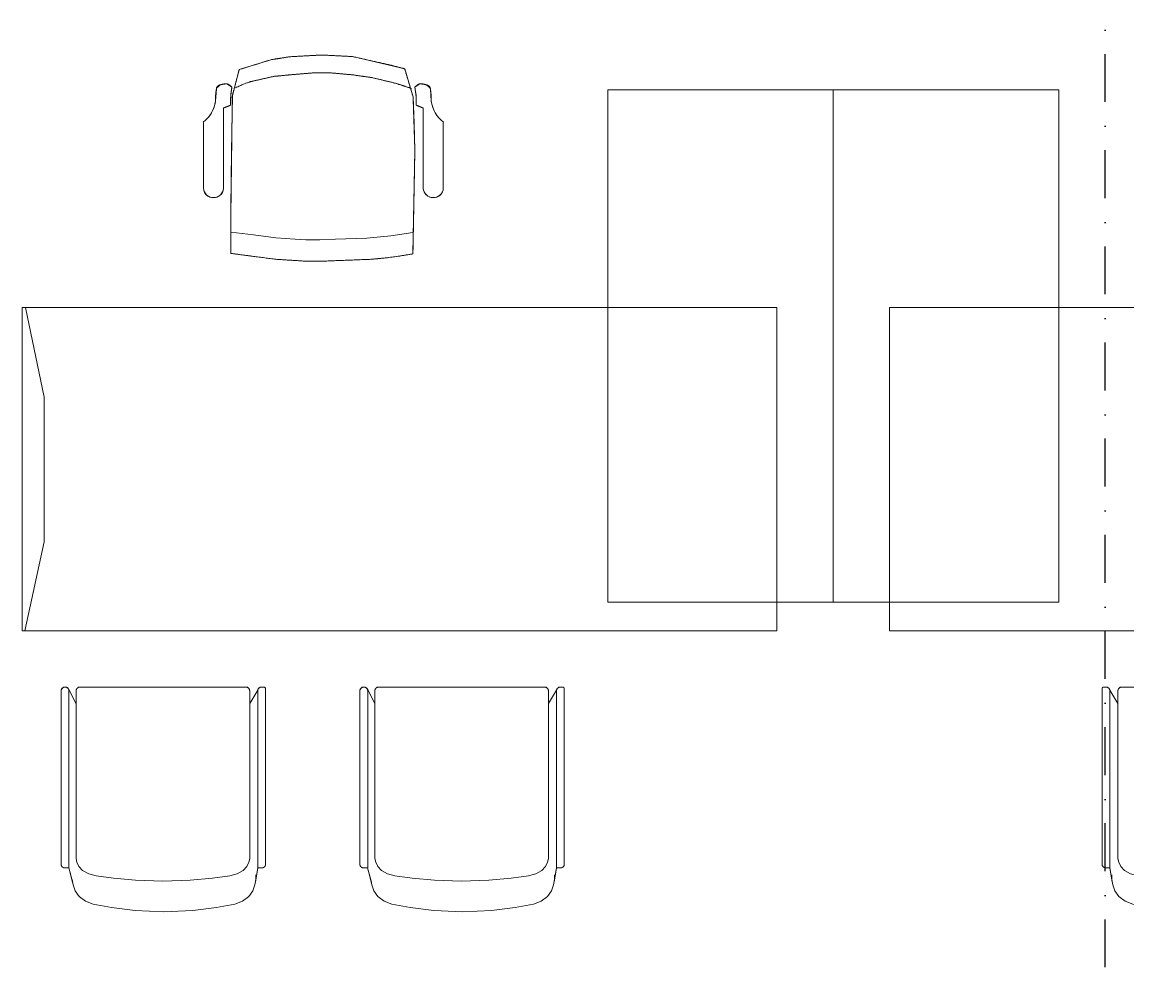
# Model space of a CAD drawing. Extents: x -1133 to 23780, y -1311 to 8245.
# Drawn here: x 2664.6 to 2957.7, y 2457.2 to 2708.5 of the extents above; entities that cross this region are included whole.
import ezdxf

# ---------------------------------------------------------------- set-up
doc = ezdxf.new("R2010")
doc.units = 0
doc.header["$MEASUREMENT"] = 0
doc.linetypes.add('DASHDOT', pattern=[25.4, 12.7, -6.35, 0, -6.35])
doc.layers.get('0').update_dxf_attribs({"color": 9, "lineweight": 9})
for name, color, linetype, lineweight in [('05', 9, 'Continuous', 9), ('40', 9, 'Continuous', 9), ('E-KABLO', 7, 'Continuous', 30)]:
    doc.layers.add(name, color=color, linetype=linetype, lineweight=lineweight)

# ---------------------------------------------------------------- blocks, each defined once
blk = doc.blocks.new('Group-32-1')
for p, q in [((384804.5516, 69159.371), (384804.573, 69159.3356)), ((384804.5731, 69159.3699), (384804.573, 69159.3694)), ((384804.573, 69159.3694), (384804.573, 69159.3689)), ((384804.573, 69159.3689), (384804.573, 69158.9239)), ((384804.5732, 69159.3709), (384804.5731, 69159.3704)), ((384804.5731, 69159.3704), (384804.5731, 69159.3699)), ((384804.5733, 69159.3713), (384804.5732, 69159.3709)), ((384804.5735, 69159.3718), (384804.5733, 69159.3713)), ((384804.5736, 69159.3723), (384804.5735, 69159.3718)), ((384804.5738, 69159.3727), (384804.5736, 69159.3723)), ((384804.574, 69159.3732), (384804.5738, 69159.3727)), ((384804.5742, 69159.3736), (384804.574, 69159.3732)), ((384804.5745, 69159.374), (384804.5742, 69159.3736)), ((384804.5747, 69159.3745), (384804.5745, 69159.374)), ((384804.575, 69159.3749), (384804.5747, 69159.3745)), ((384804.5753, 69159.3752), (384804.575, 69159.3749)), ((384804.5756, 69159.3756), (384804.5753, 69159.3752)), ((384804.576, 69159.376), (384804.5756, 69159.3756)), ((384804.5763, 69159.3763), (384804.576, 69159.376)), ((384804.5767, 69159.3766), (384804.5763, 69159.3763)), ((384804.5771, 69159.3769), (384804.5767, 69159.3766)), ((384804.5775, 69159.3772), (384804.5771, 69159.3769)), ((384804.5779, 69159.3775), (384804.5775, 69159.3772)), ((384804.5783, 69159.3777), (384804.5779, 69159.3775)), ((384804.5788, 69159.3779), (384804.5783, 69159.3777)), ((384804.5792, 69159.3781), (384804.5788, 69159.3779)), ((384804.5797, 69159.3783), (384804.5792, 69159.3781)), ((384804.5801, 69159.3785), (384804.5797, 69159.3783)), ((384804.5806, 69159.3786), (384804.5801, 69159.3785)), ((384804.5811, 69159.3787), (384804.5806, 69159.3786)), ((384804.5816, 69159.3788), (384804.5811, 69159.3787)), ((384804.5821, 69159.3789), (384804.5816, 69159.3788)), ((384804.5825, 69159.3789), (384804.5821, 69159.3789)), ((384804.583, 69159.3789), (384804.5825, 69159.3789)), ((384805.023, 69159.3789), (384804.583, 69159.3789)), ((384805.0235, 69159.3789), (384805.023, 69159.3789)), ((384805.024, 69159.3789), (384805.0235, 69159.3789)), ((384805.0245, 69159.3788), (384805.024, 69159.3789)), ((384805.0249, 69159.3787), (384805.0245, 69159.3788)), ((384805.0254, 69159.3786), (384805.0249, 69159.3787)), ((384805.0259, 69159.3785), (384805.0254, 69159.3786)), ((384805.0264, 69159.3783), (384805.0259, 69159.3785)), ((384805.0268, 69159.3781), (384805.0264, 69159.3783)), ((384805.0273, 69159.3779), (384805.0268, 69159.3781)), ((384805.0277, 69159.3777), (384805.0273, 69159.3779)), ((384805.0281, 69159.3775), (384805.0277, 69159.3777)), ((384805.0285, 69159.3772), (384805.0281, 69159.3775)), ((384805.029, 69159.3769), (384805.0285, 69159.3772)), ((384805.0293, 69159.3766), (384805.029, 69159.3769)), ((384805.0297, 69159.3763), (384805.0293, 69159.3766)), ((384805.0301, 69159.376), (384805.0297, 69159.3763)), ((384805.0304, 69159.3756), (384805.0301, 69159.376)), ((384805.0307, 69159.3752), (384805.0304, 69159.3756)), ((384805.031, 69159.3749), (384805.0307, 69159.3752)), ((384805.0313, 69159.3745), (384805.031, 69159.3749)), ((384805.0316, 69159.374), (384805.0313, 69159.3745)), ((384805.0318, 69159.3736), (384805.0316, 69159.374)), ((384805.032, 69159.3732), (384805.0318, 69159.3736)), ((384805.0322, 69159.3727), (384805.032, 69159.3732)), ((384805.0324, 69159.3723), (384805.0322, 69159.3727)), ((384805.0326, 69159.3718), (384805.0324, 69159.3723)), ((384805.0327, 69159.3713), (384805.0326, 69159.3718)), ((384805.0328, 69159.3709), (384805.0327, 69159.3713)), ((384805.0329, 69159.3704), (384805.0328, 69159.3709)), ((384805.0329, 69159.3699), (384805.0329, 69159.3704)), ((384805.033, 69159.3694), (384805.0329, 69159.3699)), ((384805.0521, 69159.3725), (384805.033, 69159.3345)), ((384805.033, 69159.3689), (384805.033, 69159.3694)), ((384805.033, 69158.9322), (384805.033, 69159.3689)), ((384805.033, 69158.9322), (384805.033, 69158.9322)), ((384804.5516, 69158.8992), (384804.558, 69158.8616)), ((384805.0524, 69158.8992), (384805.0423, 69158.8616))]:
    blk.add_line(p, q)
at = {"flags": 128}
for points in [[(384804.5309, 69158.9092), (384804.5309, 69158.9087), (384804.531, 69158.9082), (384804.531, 69158.9077), (384804.5311, 69158.9072), (384804.5312, 69158.9068), (384804.5314, 69158.9063), (384804.5315, 69158.9058), (384804.5317, 69158.9054), (384804.5319, 69158.9049), (384804.5321, 69158.9045), (384804.5324, 69158.904), (384804.5326, 69158.9036), (384804.5329, 69158.9032), (384804.5332, 69158.9028), (384804.5335, 69158.9025), (384804.5339, 69158.9021), (384804.5342, 69158.9018), (384804.5346, 69158.9015), (384804.535, 69158.9012), (384804.5354, 69158.9009), (384804.5358, 69158.9006), (384804.5362, 69158.9004), (384804.5367, 69158.9001), (384804.5371, 69158.8999), (384804.5376, 69158.8998), (384804.538, 69158.8996), (384804.5385, 69158.8995), (384804.539, 69158.8994), (384804.5395, 69158.8993), (384804.54, 69158.8992), (384804.5404, 69158.8992), (384804.5409, 69158.8992), (384804.5516, 69158.8992), (384804.5516, 69159.3689), (384804.5516, 69159.3694), (384804.5516, 69159.3699), (384804.5515, 69159.3704), (384804.5515, 69159.3709), (384804.5513, 69159.3713), (384804.5512, 69159.3718), (384804.5511, 69159.3723), (384804.5509, 69159.3727), (384804.5507, 69159.3732), (384804.5505, 69159.3736), (384804.5502, 69159.374), (384804.55, 69159.3745), (384804.5497, 69159.3749), (384804.5494, 69159.3752), (384804.5491, 69159.3756), (384804.5487, 69159.376), (384804.5484, 69159.3763), (384804.548, 69159.3766), (384804.5476, 69159.3769), (384804.5472, 69159.3772), (384804.5468, 69159.3775), (384804.5464, 69159.3777), (384804.5459, 69159.3779), (384804.5455, 69159.3781), (384804.545, 69159.3783), (384804.5445, 69159.3785), (384804.5441, 69159.3786), (384804.5436, 69159.3787), (384804.5431, 69159.3788), (384804.5426, 69159.3789), (384804.5421, 69159.3789), (384804.5416, 69159.3789), (384804.5359, 69159.3789), (384804.5357, 69159.3789), (384804.5354, 69159.3789), (384804.5352, 69159.3788), (384804.535, 69159.3788), (384804.5347, 69159.3788), (384804.5345, 69159.3787), (384804.5343, 69159.3786), (384804.534, 69159.3785), (384804.5338, 69159.3784), (384804.5336, 69159.3783), (384804.5334, 69159.3782), (384804.5332, 69159.3781), (384804.533, 69159.3779), (384804.5328, 69159.3778), (384804.5326, 69159.3776), (384804.5324, 69159.3774), (384804.5322, 69159.3773), (384804.5321, 69159.3771), (384804.5319, 69159.3769), (384804.5318, 69159.3767), (384804.5316, 69159.3765), (384804.5315, 69159.3763), (384804.5314, 69159.376), (384804.5313, 69159.3758), (384804.5312, 69159.3756), (384804.5312, 69159.3754), (384804.5311, 69159.3751), (384804.531, 69159.3749), (384804.531, 69159.3746), (384804.531, 69159.3744), (384804.5309, 69159.3741), (384804.5309, 69159.3739), (384804.5309, 69158.9092)], [(384805.0521, 69158.8992), (384805.0628, 69158.8992), (384805.0633, 69158.8992), (384805.0638, 69158.8992), (384805.0642, 69158.8993), (384805.0647, 69158.8994), (384805.0652, 69158.8995), (384805.0657, 69158.8996), (384805.0661, 69158.8998), (384805.0666, 69158.8999), (384805.0671, 69158.9001), (384805.0675, 69158.9004), (384805.0679, 69158.9006), (384805.0683, 69158.9009), (384805.0687, 69158.9012), (384805.0691, 69158.9015), (384805.0695, 69158.9018), (384805.0698, 69158.9021), (384805.0702, 69158.9025), (384805.0705, 69158.9028), (384805.0708, 69158.9032), (384805.0711, 69158.9036), (384805.0714, 69158.904), (384805.0716, 69158.9045), (384805.0718, 69158.9049), (384805.072, 69158.9054), (384805.0722, 69158.9058), (384805.0723, 69158.9063), (384805.0725, 69158.9068), (384805.0726, 69158.9072), (384805.0727, 69158.9077), (384805.0727, 69158.9082), (384805.0728, 69158.9087), (384805.0728, 69158.9092), (384805.0728, 69159.3689), (384805.0728, 69159.3694), (384805.0727, 69159.3699), (384805.0727, 69159.3704), (384805.0726, 69159.3709), (384805.0725, 69159.3713), (384805.0723, 69159.3718), (384805.0722, 69159.3723), (384805.072, 69159.3727), (384805.0718, 69159.3732), (384805.0716, 69159.3736), (384805.0714, 69159.374), (384805.0711, 69159.3745), (384805.0708, 69159.3749), (384805.0705, 69159.3752), (384805.0702, 69159.3756), (384805.0698, 69159.376), (384805.0695, 69159.3763), (384805.0691, 69159.3766), (384805.0687, 69159.3769), (384805.0683, 69159.3772), (384805.0679, 69159.3775), (384805.0675, 69159.3777), (384805.0671, 69159.3779), (384805.0666, 69159.3781), (384805.0661, 69159.3783), (384805.0657, 69159.3785), (384805.0652, 69159.3786), (384805.0647, 69159.3787), (384805.0642, 69159.3788), (384805.0638, 69159.3789), (384805.0633, 69159.3789), (384805.0628, 69159.3789), (384805.0621, 69159.3789), (384805.0616, 69159.3789), (384805.0611, 69159.3789), (384805.0606, 69159.3788), (384805.0601, 69159.3787), (384805.0596, 69159.3786), (384805.0592, 69159.3785), (384805.0587, 69159.3783), (384805.0582, 69159.3781), (384805.0578, 69159.3779), (384805.0574, 69159.3777), (384805.0569, 69159.3775), (384805.0565, 69159.3772), (384805.0561, 69159.3769), (384805.0557, 69159.3766), (384805.0554, 69159.3763), (384805.055, 69159.376), (384805.0547, 69159.3756), (384805.0543, 69159.3752), (384805.054, 69159.3749), (384805.0538, 69159.3745), (384805.0535, 69159.374), (384805.0533, 69159.3736), (384805.053, 69159.3732), (384805.0528, 69159.3727), (384805.0527, 69159.3723), (384805.0525, 69159.3718), (384805.0524, 69159.3713), (384805.0523, 69159.3709), (384805.0522, 69159.3704), (384805.0521, 69159.3699), (384805.0521, 69159.3694), (384805.0521, 69159.3689), (384805.0521, 69158.8992)]]:
    blk.add_lwpolyline(points, close=True, dxfattribs=at)
for points in [[(384804.5309, 69158.9092, 0.414214), (384804.5409, 69158.8992), (384804.5516, 69158.8992), (384804.5516, 69159.3689, 0.414214), (384804.5416, 69159.3789), (384804.5359, 69159.3789, 0.414214), (384804.5309, 69159.3739)], [(384805.0521, 69158.8992), (384805.0628, 69158.8992, 0.414214), (384805.0728, 69158.9092), (384805.0728, 69159.3689, 0.414214), (384805.0628, 69159.3789), (384805.0621, 69159.3789, 0.414214), (384805.0521, 69159.3689)]]:
    blk.add_lwpolyline(points, format="xyb", close=True, dxfattribs=at)
blk.add_lwpolyline([(384805.033, 69158.9322), (384805.033, 69159.3689, 0.414214), (384805.023, 69159.3789), (384804.583, 69159.3789, 0.414214), (384804.573, 69159.3689), (384804.573, 69158.9239), (384804.5738, 69158.9202)], format="xyb", dxfattribs=at)
for points in [[(384804.573, 69158.9322), (384804.573, 69158.9239), (384804.5752, 69158.9142), (384804.5804, 69158.903), (384804.5903, 69158.8926), (384804.6064, 69158.8839), (384804.6258, 69158.8783), (384804.6716, 69158.8721), (384804.7307, 69158.8665), (384804.803, 69158.8644)], [(384805.033, 69158.9322), (384805.033, 69158.9239), (384805.0308, 69158.9142), (384805.0256, 69158.903), (384805.0157, 69158.8926), (384804.9996, 69158.8839), (384804.9803, 69158.8783), (384804.9344, 69158.8721), (384804.8753, 69158.8665), (384804.803, 69158.8644)], [(384804.5569, 69158.8806), (384804.5569, 69158.8686), (384804.5592, 69158.8546), (384804.5647, 69158.8386), (384804.5752, 69158.8236), (384804.5922, 69158.8111), (384804.6127, 69158.8031), (384804.6612, 69158.7941), (384804.7237, 69158.7861), (384804.8002, 69158.7831)], [(384805.0434, 69158.8658), (384805.0434, 69158.8686), (384805.0412, 69158.8546), (384805.0357, 69158.8386), (384805.0252, 69158.8236), (384805.0082, 69158.8111), (384804.9877, 69158.8031), (384804.9392, 69158.7941), (384804.8767, 69158.7861), (384804.8002, 69158.7831)]]:
    blk.add_lwpolyline(points, dxfattribs=at)
at = {"layer": '40'}
blk.add_lwpolyline([(384805.023, 69159.3789), (384804.583, 69159.3789, 0.414214), (384804.573, 69159.3689), (384804.573, 69159.3366), (384804.573, 69159.3356), (384804.5516, 69159.371), (384804.551, 69159.3725, 0.309775), (384804.5416, 69159.3789), (384804.5359, 69159.3789, 0.413784), (384804.5309, 69159.3739), (384804.5309, 69158.9092, 0.414214), (384804.5409, 69158.8992), (384804.5516, 69158.8992), (384804.5569, 69158.8686), (384804.5592, 69158.8546), (384804.5647, 69158.8386), (384804.5752, 69158.8236), (384804.5922, 69158.8111), (384804.6127, 69158.8031), (384804.6612, 69158.7941), (384804.7237, 69158.7861), (384804.8002, 69158.7831), (384804.8384, 69158.7846), (384804.8767, 69158.7861), (384804.9392, 69158.7941), (384804.9877, 69158.8031), (384805.0082, 69158.8111), (384805.0252, 69158.8236), (384805.0357, 69158.8386), (384805.0412, 69158.8546), (384805.0473, 69158.8804), (384805.0524, 69158.8992), (384805.0628, 69158.8992, 0.414214), (384805.0728, 69158.9092), (384805.0728, 69159.3689, 0.781144), (384805.0521, 69159.3725), (384805.033, 69159.3345), (384805.033, 69159.3689, 0.407263), (384805.0232, 69159.3789)], format="xyb", close=True, dxfattribs=at)
blk = doc.blocks.new('Group-258-1')
at = {"linetype": 'Continuous'}
for p, q in [((384800.0983, 69164.505), (384800.0936, 69164.5084)), ((384800.71, 69164.505), (384800.7146, 69164.5084)), ((384800.2257, 69164.3995), (384800.1668, 69164.4084)), ((384800.2892, 69164.3936), (384800.2257, 69164.3995)), ((384800.3717, 69164.3904), (384800.2892, 69164.3936)), ((384800.5299, 69164.394), (384800.4792, 69164.3908)), ((384800.5895, 69164.4019), (384800.5299, 69164.394)), ((384800.6491, 69164.4097), (384800.5895, 69164.4019)), ((384800.4137, 69164.389), (384800.3717, 69164.3904)), ((384800.4502, 69164.389), (384800.4137, 69164.389)), ((384800.4792, 69164.3908), (384800.4502, 69164.389))]:
    blk.add_line(p, q, dxfattribs=at)
at = {"linetype": 'Continuous', "flags": 128}
for points in [[(384800.0862, 69164.6997), (384800.0862, 69164.6409), (384800.0862, 69164.6409)], [(384800.722, 69164.6997), (384800.722, 69164.6409), (384800.722, 69164.6409)], [(384800.0862, 69164.6409), (384800.0862, 69164.5259), (384800.0862, 69164.6409)], [(384800.1395, 69164.5259), (384800.1395, 69164.6409), (384800.1395, 69164.6409)], [(384800.6687, 69164.5259), (384800.6687, 69164.6409), (384800.6687, 69164.6409)], [(384800.722, 69164.6409), (384800.722, 69164.5259), (384800.722, 69164.6409)], [(384800.0862, 69164.5259), (384800.0862, 69164.5259), (384800.087, 69164.52)], [(384800.0862, 69164.5259), (384800.087, 69164.52), (384800.087, 69164.52)], [(384800.087, 69164.52), (384800.087, 69164.52), (384800.0892, 69164.5143)], [(384800.087, 69164.52), (384800.0892, 69164.5143), (384800.0892, 69164.5143)], [(384800.0892, 69164.5143), (384800.0892, 69164.5143), (384800.0929, 69164.5094)], [(384800.0892, 69164.5143), (384800.0936, 69164.5084), (384800.0929, 69164.5094)], [(384800.128, 69164.5054), (384800.128, 69164.5054), (384800.1328, 69164.5094)], [(384800.128, 69164.5054), (384800.1328, 69164.5094), (384800.1328, 69164.5094)], [(384800.1328, 69164.5094), (384800.1328, 69164.5094), (384800.1365, 69164.5143)], [(384800.1328, 69164.5094), (384800.1365, 69164.5143), (384800.1365, 69164.5143)], [(384800.1365, 69164.5143), (384800.1365, 69164.5143), (384800.1387, 69164.52)], [(384800.1365, 69164.5143), (384800.1387, 69164.52), (384800.1387, 69164.52)], [(384800.1387, 69164.52), (384800.1387, 69164.52), (384800.1395, 69164.5259)], [(384800.1387, 69164.52), (384800.1395, 69164.5259), (384800.1395, 69164.5259)], [(384800.6695, 69164.52), (384800.6695, 69164.52), (384800.6687, 69164.5259)], [(384800.6695, 69164.52), (384800.6687, 69164.5259), (384800.6687, 69164.5259)], [(384800.6718, 69164.5143), (384800.6718, 69164.5143), (384800.6695, 69164.52)], [(384800.6718, 69164.5143), (384800.6695, 69164.52), (384800.6695, 69164.52)], [(384800.6754, 69164.5094), (384800.6754, 69164.5094), (384800.6718, 69164.5143)], [(384800.6754, 69164.5094), (384800.6718, 69164.5143), (384800.6718, 69164.5143)], [(384800.6802, 69164.5054), (384800.6802, 69164.5054), (384800.6754, 69164.5094)], [(384800.6802, 69164.5054), (384800.6754, 69164.5094), (384800.6754, 69164.5094)], [(384800.719, 69164.5143), (384800.7146, 69164.5084), (384800.7153, 69164.5094)], [(384800.719, 69164.5143), (384800.719, 69164.5143), (384800.7153, 69164.5094)], [(384800.7213, 69164.52), (384800.7213, 69164.52), (384800.719, 69164.5143)], [(384800.7213, 69164.52), (384800.719, 69164.5143), (384800.719, 69164.5143)], [(384800.722, 69164.5259), (384800.722, 69164.5259), (384800.7213, 69164.52)], [(384800.722, 69164.5259), (384800.7213, 69164.52), (384800.7213, 69164.52)], [(384800.0977, 69164.5054), (384800.0977, 69164.5054), (384800.1034, 69164.5026)], [(384800.0977, 69164.5054), (384800.1034, 69164.5026), (384800.1034, 69164.5026)], [(384800.1034, 69164.5026), (384800.1034, 69164.5026), (384800.1096, 69164.5011)], [(384800.1034, 69164.5026), (384800.1096, 69164.5011), (384800.1096, 69164.5011)], [(384800.1096, 69164.5011), (384800.1096, 69164.5011), (384800.1161, 69164.5011)], [(384800.1096, 69164.5011), (384800.1161, 69164.5011), (384800.1161, 69164.5011)], [(384800.1161, 69164.5011), (384800.1161, 69164.5011), (384800.1223, 69164.5026)], [(384800.1161, 69164.5011), (384800.1223, 69164.5026), (384800.1223, 69164.5026)], [(384800.1223, 69164.5026), (384800.1223, 69164.5026), (384800.128, 69164.5054)], [(384800.1223, 69164.5026), (384800.128, 69164.5054), (384800.128, 69164.5054)], [(384800.6859, 69164.5026), (384800.6859, 69164.5026), (384800.6802, 69164.5054)], [(384800.6859, 69164.5026), (384800.6802, 69164.5054), (384800.6802, 69164.5054)], [(384800.6922, 69164.5011), (384800.6922, 69164.5011), (384800.6859, 69164.5026)], [(384800.6922, 69164.5011), (384800.6859, 69164.5026), (384800.6859, 69164.5026)], [(384800.6986, 69164.5011), (384800.6986, 69164.5011), (384800.6922, 69164.5011)], [(384800.6986, 69164.5011), (384800.6922, 69164.5011), (384800.6922, 69164.5011)], [(384800.7048, 69164.5026), (384800.7048, 69164.5026), (384800.6986, 69164.5011)], [(384800.7048, 69164.5026), (384800.6986, 69164.5011), (384800.6986, 69164.5011)], [(384800.7105, 69164.5054), (384800.7105, 69164.5054), (384800.7048, 69164.5026)], [(384800.7105, 69164.5054), (384800.7048, 69164.5026), (384800.7048, 69164.5026)]]:
    blk.add_lwpolyline(points, close=True, dxfattribs=at)
at = {"linetype": 'Continuous'}
for points in [[(384800.3272, 69164.8751), (384800.2792, 69164.8644), (384800.2312, 69164.8536)], [(384800.4074, 69164.8792), (384800.3673, 69164.8772), (384800.3272, 69164.8751)], [(384800.4932, 69164.8746), (384800.4503, 69164.8769), (384800.4074, 69164.8792)], [(384800.5432, 69164.8666), (384800.5182, 69164.8706), (384800.4932, 69164.8746)], [(384800.6271, 69164.8405), (384800.5851, 69164.8535), (384800.5432, 69164.8666)], [(384800.1886, 69164.8426), (384800.1775, 69164.8055), (384800.1663, 69164.7685)], [(384800.2312, 69164.8536), (384800.2099, 69164.8481), (384800.1886, 69164.8426)], [(384800.3841, 69164.8318), (384800.3546, 69164.8291), (384800.3252, 69164.8264)], [(384800.4307, 69164.8318), (384800.4074, 69164.8318), (384800.3841, 69164.8318)], [(384800.4872, 69164.8271), (384800.4589, 69164.8295), (384800.4307, 69164.8318)], [(384800.6454, 69164.7717), (384800.6363, 69164.8061), (384800.6271, 69164.8405)], [(384800.1182, 69164.7571), (384800.1184, 69164.788), (384800.1261, 69164.8013), (384800.1481, 69164.8026)], [(384800.1481, 69164.8026), (384800.1523, 69164.8031), (384800.1616, 69164.7937)], [(384800.2113, 69164.8039), (384800.1911, 69164.7972), (384800.1708, 69164.7905)], [(384800.2746, 69164.8191), (384800.2429, 69164.8115), (384800.2113, 69164.8039)], [(384800.3252, 69164.8264), (384800.2999, 69164.8227), (384800.2746, 69164.8191)], [(384800.5356, 69164.8225), (384800.5114, 69164.8248), (384800.4872, 69164.8271)], [(384800.5919, 69164.8096), (384800.5638, 69164.8161), (384800.5356, 69164.8225)], [(384800.637, 69164.7924), (384800.6046, 69164.8075), (384800.5919, 69164.8096)], [(384800.6601, 69164.8026), (384800.656, 69164.8031), (384800.6466, 69164.7937)], [(384800.69, 69164.7571), (384800.6898, 69164.788), (384800.6822, 69164.8013), (384800.6601, 69164.8026)], [(384800.1616, 69164.7937), (384800.1601, 69164.7826), (384800.1585, 69164.7715)], [(384800.6466, 69164.7937), (384800.6482, 69164.7826), (384800.6497, 69164.7715)], [(384800.0854, 69164.7011), (384800.1126, 69164.7212), (384800.1182, 69164.7571)], [(384800.158, 69164.7461), (384800.1488, 69164.7423), (384800.1395, 69164.7385)], [(384800.1585, 69164.7715), (384800.1583, 69164.7588), (384800.158, 69164.7461)], [(384800.1663, 69164.7685), (384800.1639, 69164.6975), (384800.1616, 69164.6266)], [(384800.6491, 69164.4746), (384800.6472, 69164.6232), (384800.6454, 69164.7717)], [(384800.6497, 69164.7715), (384800.65, 69164.7588), (384800.6502, 69164.7461)], [(384800.6502, 69164.7461), (384800.6595, 69164.7423), (384800.6687, 69164.7385)], [(384800.7229, 69164.7011), (384800.6957, 69164.7212), (384800.69, 69164.7571)], [(384800.1395, 69164.7385), (384800.1395, 69164.6897), (384800.1395, 69164.6409)], [(384800.6687, 69164.7385), (384800.6687, 69164.6897), (384800.6687, 69164.6409)], [(384800.1616, 69164.6266), (384800.1642, 69164.4892), (384800.1668, 69164.3518)], [(384800.6491, 69164.3531), (384800.6491, 69164.4138), (384800.6491, 69164.4746)], [(384800.1668, 69164.3518), (384800.2302, 69164.3409), (384800.278, 69164.3374)], [(384800.278, 69164.3374), (384800.3427, 69164.3349), (384800.4074, 69164.3324)], [(384800.4502, 69164.3324), (384800.4901, 69164.3349), (384800.5299, 69164.3374)], [(384800.5299, 69164.3374), (384800.5895, 69164.3452), (384800.6491, 69164.3531)], [(384800.4074, 69164.3324), (384800.4288, 69164.3324), (384800.4502, 69164.3324)]]:
    blk.add_open_spline(points, degree=2, dxfattribs=at)
at = {"layer": '40'}
blk.add_lwpolyline([(384800.6491, 69164.3531), (384800.5895, 69164.3452), (384800.5299, 69164.3374), (384800.4502, 69164.3324), (384800.4074, 69164.3324), (384800.3427, 69164.3349), (384800.278, 69164.3374), (384800.2222, 69164.3433), (384800.1668, 69164.3518), (384800.1642, 69164.4892), (384800.1616, 69164.6266), (384800.1639, 69164.6975), (384800.1663, 69164.7685), (384800.1732, 69164.7913), (384800.1886, 69164.8426), (384800.3272, 69164.8751), (384800.4074, 69164.8792), (384800.4932, 69164.8746), (384800.5432, 69164.8666), (384800.6271, 69164.8405), (384800.6454, 69164.7717), (384800.6472, 69164.6232), (384800.6491, 69164.4746), (384800.6491, 69164.4097)], close=True, dxfattribs=at)
for points in [[(384800.1395, 69164.7385), (384800.158, 69164.7461), (384800.1583, 69164.7588), (384800.1585, 69164.7715), (384800.1616, 69164.7937), (384800.1481, 69164.8026, 0.293897), (384800.1206, 69164.7899), (384800.1182, 69164.7571, -0.205), (384800.0854, 69164.7011), (384800.0862, 69164.6997), (384800.0862, 69164.5259, 0.937941), (384800.1395, 69164.5259)], [(384800.6687, 69164.7385), (384800.6502, 69164.7461), (384800.65, 69164.7588), (384800.6497, 69164.7715), (384800.6466, 69164.7937), (384800.6601, 69164.8026, -0.293897), (384800.6877, 69164.7899), (384800.69, 69164.7571, 0.205), (384800.7229, 69164.7011), (384800.722, 69164.6997), (384800.722, 69164.5259, -0.937941), (384800.6687, 69164.5259)]]:
    blk.add_lwpolyline(points, format="xyb", close=True, dxfattribs=at)
blk = doc.blocks.new('Group-8-1')
for p, q in [((384791.7973, 69160.1985), (384791.7973, 69159.4172)), ((384791.7973, 69159.4172), (384792.2453, 69159.4172))]:
    blk.add_line(p, q)
blk.add_lwpolyline([(384792.395, 69160.776), (384792.395, 69159.4172), (384792.2453, 69159.4172), (384792.2453, 69159.3415), (384790.2453, 69159.3415), (384790.2453, 69160.1981), (384791.7973, 69160.1985), (384791.7973, 69160.776)], close=True)
at = {"flags": 128}
for points in [[(384792.2453, 69159.4172), (384792.395, 69159.4172), (384792.395, 69160.776), (384791.7973, 69160.776), (384791.7973, 69160.1985)], [(384790.2457, 69160.1985), (384790.2547, 69160.1985), (384790.3041, 69159.9608), (384790.3041, 69159.5776), (384790.2526, 69159.3415), (384790.2453, 69159.3415), (384790.2453, 69160.1981)]]:
    blk.add_lwpolyline(points, dxfattribs=at)
for points in [[(384792.2453, 69160.1985), (384790.2453, 69160.1985), (384790.2453, 69159.3415), (384792.2453, 69159.3415), (384792.2453, 69160.1985)], [(384792.2453, 69160.1985), (384790.2453, 69160.1985), (384790.2453, 69159.3415), (384792.2453, 69159.3415)]]:
    blk.add_lwpolyline(points, close=True, dxfattribs=at)
blk = doc.blocks.new('Group-19-11')
at = {"color": 7, "extrusion": (0, 0, -1), "zscale": -1}
for name, p in [('Group-258-1', (-384801.2026, -69165.6592)), ('Group-32-1', (-384805.1762, -69161.835)), ('Group-32-1', (-384805.968, -69161.835))]:
    blk.add_blockref(name, p, dxfattribs=at)
blk.add_blockref('Group-8-1', (-384790.2453, -69161.6485))

msp = doc.modelspace()

# ---------------------------------------------------------------- linework, layer by layer
at = {"layer": 'E-KABLO', "color": 6, "linetype": 'DASHDOT'}
msp.add_line((2951.68, 2432.35), (2951.68, 2733), dxfattribs=at)

# ---------------------------------------------------------------- block references
at = {"layer": '05', "color": 7, "yscale": 100, "zscale": 100}
for p, xscale in [((2664.64, 2777.79), 100), ((3094.58, 2777.79), -100)]:
    msp.add_blockref('Group-19-11', p, dxfattribs=dict(at, xscale=xscale))

doc.saveas('drawing.dxf')
